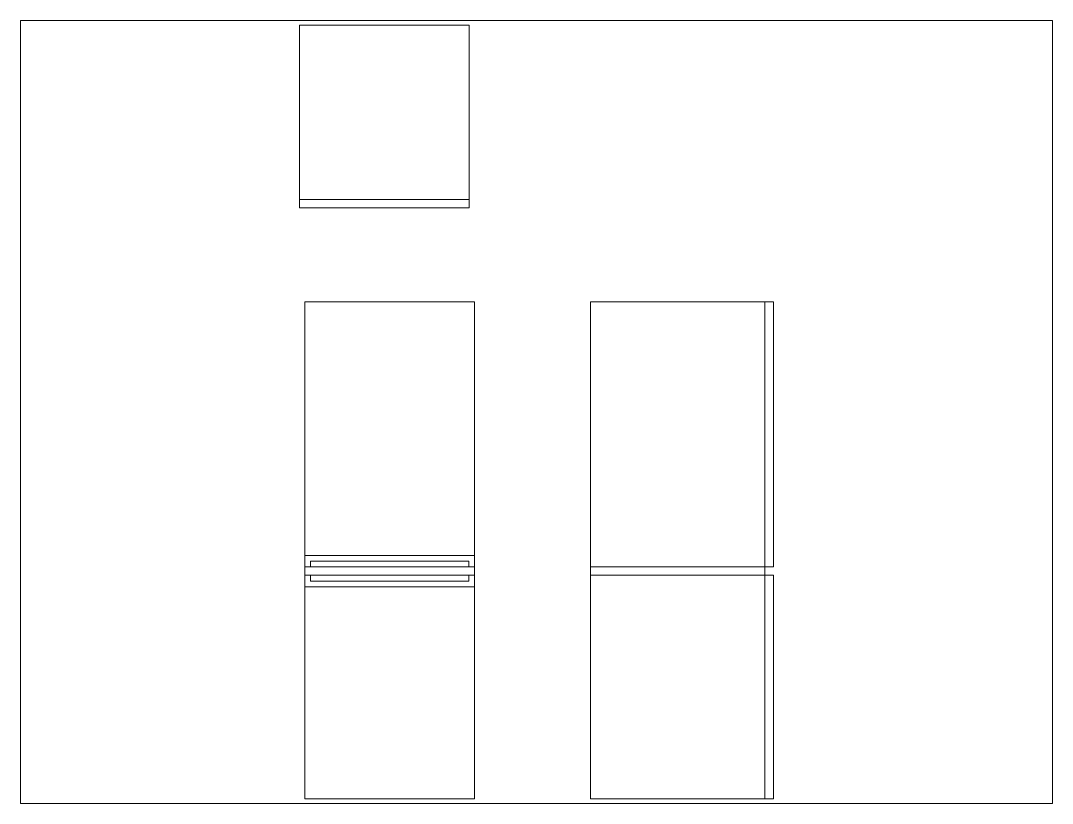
# Paper-space layout 'Layout1' of a CAD drawing. Header units: millimetres. Extents: x 26 to 231, y 20 to 176.
# The model-space entities are those that its viewports show. They can reach past a viewport. Long polylines and large blocks are cut down to what shows.
import ezdxf

# ---------------------------------------------------------------- set-up
doc = ezdxf.new("R2010")
doc.units = ezdxf.units.MM
doc.layers.add('A-FURN', color=8, linetype='Continuous', lineweight=18)

msp = doc.modelspace()

# ---------------------------------------------------------------- linework, layer by layer
at = {"layer": 'A-FURN'}
for p, q in [((2739.96, 1590.05), (2799.46, 1590.05)), ((2739.96, 1525.85), (2739.96, 1590.05)), ((2799.46, 1590.05), (2799.46, 1525.85)), ((2799.46, 1525.85), (2739.96, 1525.85)), ((2741.87, 1492.93), (2801.37, 1492.93)), ((2741.87, 1318.43), (2741.87, 1492.93)), ((2801.37, 1492.93), (2801.37, 1318.43)), ((2842.11, 1492.93), (2842.11, 1318.43)), ((2906.31, 1492.93), (2903.31, 1492.93)), ((2903.31, 1492.93), (2903.31, 1396.93)), ((2801.37, 1403.93), (2741.87, 1403.93)), ((2799.37, 1401.93), (2743.87, 1401.93)), ((2743.87, 1399.93), (2743.87, 1401.93)), ((2799.37, 1399.93), (2799.37, 1401.93)), ((2801.37, 1399.93), (2741.87, 1399.93)), ((2741.87, 1398.43), (2741.87, 1396.93)), ((2801.37, 1396.93), (2801.37, 1399.93)), ((2842.11, 1399.93), (2906.31, 1399.93)), ((2741.87, 1396.93), (2801.37, 1396.93)), ((2743.87, 1396.93), (2743.87, 1394.93)), ((2743.87, 1394.93), (2799.37, 1394.93)), ((2799.37, 1396.93), (2799.37, 1394.93)), ((2842.11, 1396.93), (2906.31, 1396.93)), ((2903.31, 1396.93), (2903.31, 1318.43)), ((2741.87, 1392.93), (2801.37, 1392.93)), ((2801.37, 1318.43), (2741.87, 1318.43)), ((2903.31, 1318.43), (2901.31, 1318.43))]:
    msp.add_line(p, q, dxfattribs=at)
for points in [[(2739.96, 1525.85), (2739.96, 1528.85), (2799.46, 1528.85)], [(2842.11, 1492.93), (2906.31, 1492.93), (2906.31, 1399.93)], [(2906.31, 1396.93), (2906.31, 1318.43), (2842.11, 1318.43), (2842.11, 1492.93)]]:
    msp.add_lwpolyline(points, dxfattribs=at)

psp = doc.layouts.get("Layout1")

# ---------------------------------------------------------------- viewports
at = {"layer": '0'}
psp.add_viewport(center=(128.5, 97.5), size=(205.6, 156), view_center_point=(2823.14, 1454.24), view_height=274.6949, dxfattribs=at)

doc.saveas('drawing.dxf')
